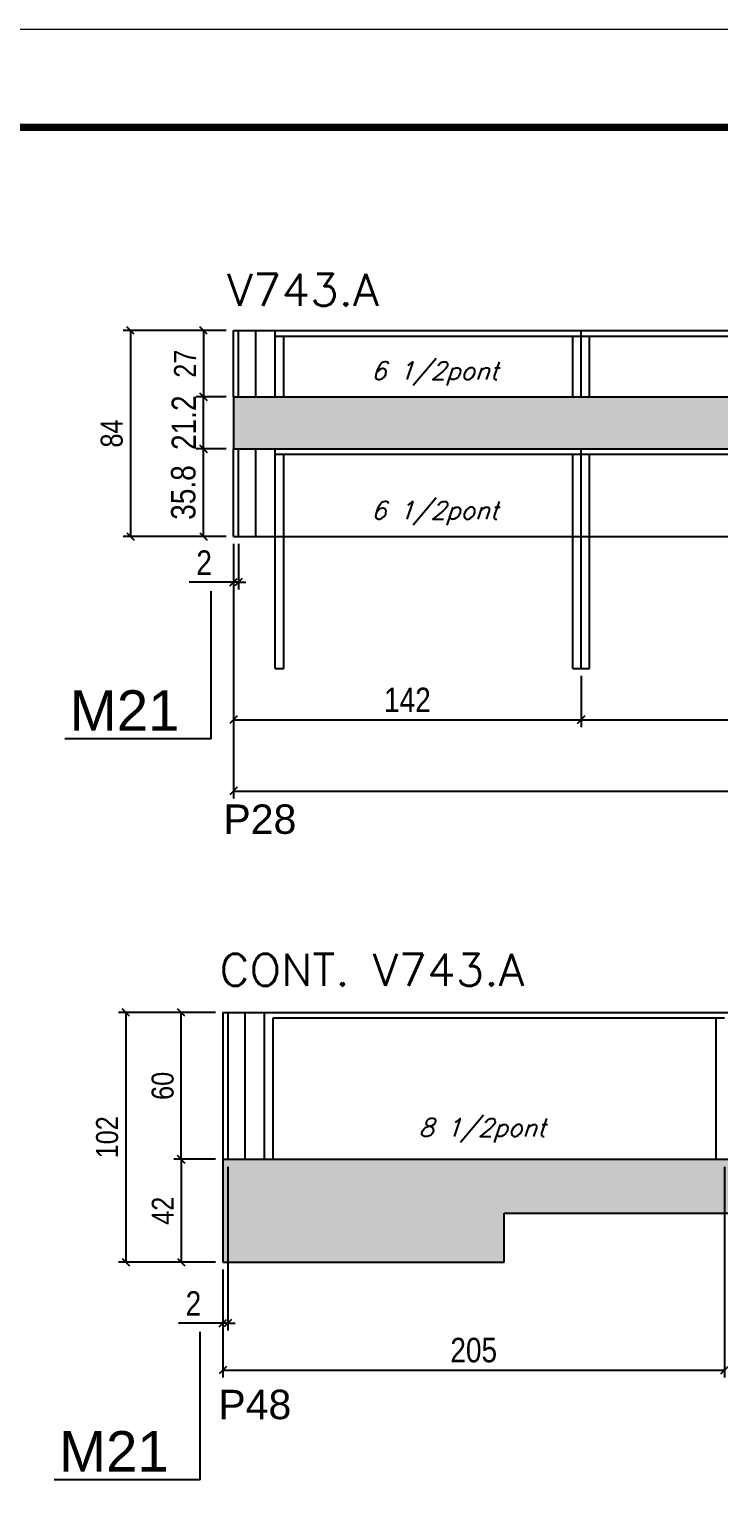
# Model space of a CAD drawing. Extents: x -20960 to -5926, y -2106 to 21915.
# Drawn here: x -7116 to -6835, y 9827 to 10430 of the extents above; entities that cross this region are included whole.
import ezdxf

# ---------------------------------------------------------------- set-up
doc = ezdxf.new("R2010")
doc.units = 0
doc.linetypes.add('DASHED', pattern=[0.75, 0.5, -0.25])
for name, color, linetype in [('5', 5, 'Continuous'), ('COTA', 241, 'Continuous'), ('NOMENCLATURA', 7, 'Continuous'), ('Painéis', 200, 'Continuous'), ('SARR_2.2x7', 40, 'Continuous'), ('SARR_3.5x7', 81, 'Continuous'), ('texto', 7, 'Continuous')]:
    doc.layers.add(name, color=color, linetype=linetype)
for name, color, linetype, lineweight in [('Folhas', 255, 'Continuous', 9), ('SARRAFO DE PRESSAO', 251, 'DASHED', 9), ('Texto Seção', 7, 'Continuous', 15)]:
    doc.layers.add(name, color=color, linetype=linetype, lineweight=lineweight)
doc.styles.add('COTA TECNICA', font='techl___.ttf', dxfattribs={"height": 10})
doc.styles.add('COTA TECNICA-50', font='techl___.ttf', dxfattribs={"height": 9})
doc.styles.add('REGUA-120', font='ROMANS.shx', dxfattribs={"height": 15})
doc.styles.add('Romans', font='romans.shx')
doc.styles.get("Standard").update_dxf_attribs({"font": 'arial.ttf'})
doc.dimstyles.new('COTA PAINEL-50', dxfattribs={"dimtxt": 9, "dimasz": 3, "dimexe": 3, "dimexo": 3, "dimgap": 3, "dimtad": 1, "dimdec": 1, "dimzin": 12, "dimdsep": 46, "dimtxsty": 'COTA TECNICA-50', "dimblk1": 'OBLIQUE', "dimblk2": 'OBLIQUE', "dimsah": 1, "dimcen": 0.9, "dimclrd": 4, "dimclre": 4, "dimclrt": 240, "dimadec": 1, "dimazin": 3, "dimtfac": 1, "dimtdec": 1, "dimtmove": 0, "dimatfit": 3, "dimfxl": 1, "dimtolj": 1, "dimtzin": 12, "dimarcsym": 0})
doc.dimstyles.new('PAINEL', dxfattribs={"dimtxt": 10, "dimasz": 3, "dimexe": 3, "dimexo": 3, "dimgap": 3, "dimtad": 1, "dimdec": 1, "dimzin": 12, "dimdsep": 46, "dimtxsty": 'COTA TECNICA', "dimblk1": 'OBLIQUE', "dimblk2": 'OBLIQUE', "dimsah": 1, "dimcen": 0.9, "dimclrd": 4, "dimclre": 4, "dimclrt": 240, "dimadec": 1, "dimazin": 3, "dimtfac": 1, "dimtdec": 1, "dimtmove": 0, "dimatfit": 3, "dimfxl": 1, "dimtolj": 1, "dimtzin": 12, "dimarcsym": 0})

# ---------------------------------------------------------------- blocks, each defined once
blk = doc.blocks.new('9999999999')
at = {"layer": 'Folhas'}
blk.add_lwpolyline([(98138.98, 34190.21), (99623.98, 34190.21), (99623.98, 35240.21), (98138.98, 35240.21)], close=True, dxfattribs=at)
at = {"layer": 'Folhas', "color": 30, "const_width": 3}
blk.add_lwpolyline([(98213.98, 34230.21), (99583.98, 34230.21), (99583.98, 35200.21), (98213.98, 35200.21)], close=True, dxfattribs=at)
blk = doc.blocks.new('_Oblique')
at = {"color": 0, "linetype": 'ByBlock', "lineweight": -2}
blk.add_line((-0.5, -0.5), (0.5, 0.5), dxfattribs=at)
blk = doc.blocks.new('*D1492')
at = {"layer": 'COTA', "color": 4, "lineweight": -2, "ltscale": 25, "transparency": 16777216}
for p, q in [((-7032.91, 10219.68), (-7032.91, 10144.83)), ((-6890.91, 10165.68), (-6890.91, 10144.83)), ((-7032.91, 10147.83), (-6890.91, 10147.83))]:
    blk.add_line(p, q, dxfattribs=at)
at = {"layer": 'Defpoints', "color": 0, "ltscale": 25, "transparency": 16777216}
for p in [(-7032.91, 10222.68), (-6890.91, 10168.68), (-6890.91, 10147.83)]:
    blk.add_point(p, dxfattribs=at)
at = {"layer": 'COTA', "color": 4, "lineweight": -2, "ltscale": 25, "transparency": 16777216, "xscale": 3, "yscale": 3, "zscale": 3, "rotation": 180}
blk.add_blockref('_Oblique', (-7032.91, 10147.83), dxfattribs=at)
at = {"layer": 'COTA', "color": 4, "lineweight": -2, "ltscale": 25, "transparency": 16777216, "xscale": 3, "yscale": 3, "zscale": 3}
blk.add_blockref('_Oblique', (-6890.91, 10147.83), dxfattribs=at)
at = {"layer": 'COTA', "color": 240, "ltscale": 25, "transparency": 16777216, "insert": (-6961.91, 10155.9), "char_height": 10, "attachment_point": 5, "style": 'COTA TECNICA'}
blk.add_mtext('\\A1;142', dxfattribs=at)
blk = doc.blocks.new('*D1493')
at = {"layer": 'COTA', "color": 4, "lineweight": -2, "ltscale": 25, "transparency": 16777216}
for p, q in [((-6890.91, 10165.68), (-6890.91, 10144.83)), ((-6646.91, 10165.68), (-6646.91, 10144.83)), ((-6890.91, 10147.83), (-6646.91, 10147.83))]:
    blk.add_line(p, q, dxfattribs=at)
at = {"layer": 'Defpoints', "color": 0, "ltscale": 25, "transparency": 16777216}
for p in [(-6890.91, 10168.68), (-6646.91, 10168.68), (-6646.91, 10147.83)]:
    blk.add_point(p, dxfattribs=at)
at = {"layer": 'COTA', "color": 4, "lineweight": -2, "ltscale": 25, "transparency": 16777216, "xscale": 3, "yscale": 3, "zscale": 3, "rotation": 180}
blk.add_blockref('_Oblique', (-6890.91, 10147.83), dxfattribs=at)
at = {"layer": 'COTA', "color": 4, "lineweight": -2, "ltscale": 25, "transparency": 16777216, "xscale": 3, "yscale": 3, "zscale": 3}
blk.add_blockref('_Oblique', (-6646.91, 10147.83), dxfattribs=at)
at = {"layer": 'COTA', "color": 240, "ltscale": 25, "transparency": 16777216, "insert": (-6768.91, 10155.9), "char_height": 10, "attachment_point": 5, "style": 'COTA TECNICA'}
blk.add_mtext('\\A1;244', dxfattribs=at)
blk = doc.blocks.new('*D1496')
at = {"layer": 'COTA', "color": 4, "lineweight": -2, "ltscale": 25, "transparency": 16777216}
for p, q in [((-6832.3, 9965.3), (-6832.3, 9879.24)), ((-7037.3, 9923.3), (-7037.3, 9879.24)), ((-7037.3, 9882.24), (-6832.3, 9882.24))]:
    blk.add_line(p, q, dxfattribs=at)
at = {"layer": 'Defpoints', "color": 0, "ltscale": 25, "transparency": 16777216}
for p in [(-6832.3, 9968.3), (-7037.3, 9926.3), (-6832.3, 9882.24)]:
    blk.add_point(p, dxfattribs=at)
at = {"layer": 'COTA', "color": 4, "lineweight": -2, "ltscale": 25, "transparency": 16777216, "xscale": 3, "yscale": 3, "zscale": 3, "rotation": 180}
blk.add_blockref('_Oblique', (-7037.3, 9882.24), dxfattribs=at)
at = {"layer": 'COTA', "color": 4, "lineweight": -2, "ltscale": 25, "transparency": 16777216, "xscale": 3, "yscale": 3, "zscale": 3}
blk.add_blockref('_Oblique', (-6832.3, 9882.24), dxfattribs=at)
at = {"layer": 'COTA', "color": 240, "ltscale": 25, "transparency": 16777216, "insert": (-6934.8, 9890.35), "char_height": 10, "attachment_point": 5, "style": 'COTA TECNICA'}
blk.add_mtext('\\A1;205', dxfattribs=at)
blk = doc.blocks.new('*D1498')
at = {"layer": 'COTA', "color": 4, "lineweight": -2, "ltscale": 25, "transparency": 16777216}
for p, q in [((-7032.91, 10219.68), (-7032.91, 10200.96)), ((-7030.91, 10219.68), (-7030.91, 10200.96)), ((-7032.91, 10203.96), (-7051.02, 10203.96)), ((-7030.91, 10203.96), (-7032.91, 10203.96)), ((-7030.91, 10203.96), (-7027.91, 10203.96))]:
    blk.add_line(p, q, dxfattribs=at)
at = {"layer": 'Defpoints', "color": 0, "ltscale": 25, "transparency": 16777216}
for p in [(-7032.91, 10222.68), (-7030.91, 10222.68), (-7032.91, 10203.96)]:
    blk.add_point(p, dxfattribs=at)
at = {"layer": 'COTA', "color": 4, "lineweight": -2, "ltscale": 25, "transparency": 16777216, "xscale": 3, "yscale": 3, "zscale": 3}
blk.add_blockref('_Oblique', (-7032.91, 10203.96), dxfattribs=at)
at = {"layer": 'COTA', "color": 4, "lineweight": -2, "ltscale": 25, "transparency": 16777216, "xscale": 3, "yscale": 3, "zscale": 3, "rotation": 180}
blk.add_blockref('_Oblique', (-7030.91, 10203.96), dxfattribs=at)
at = {"layer": 'COTA', "color": 240, "ltscale": 25, "transparency": 16777216, "insert": (-7044.97, 10211.96), "char_height": 10, "attachment_point": 5, "style": 'COTA TECNICA'}
blk.add_mtext('\\A1;2', dxfattribs=at)
blk = doc.blocks.new('*D1514')
at = {"layer": 'COTA', "color": 4, "lineweight": -2, "ltscale": 25, "transparency": 16777216}
for p, q in [((-7035.91, 10279.68), (-7048.2, 10279.68)), ((-7045.2, 10258.48), (-7045.2, 10279.68)), ((-7035.91, 10258.48), (-7048.2, 10258.48))]:
    blk.add_line(p, q, dxfattribs=at)
at = {"layer": 'Defpoints', "color": 0, "ltscale": 25, "transparency": 16777216}
for p in [(-7045.2, 10279.68), (-7032.91, 10279.68), (-7032.91, 10258.48)]:
    blk.add_point(p, dxfattribs=at)
at = {"layer": 'COTA', "color": 4, "lineweight": -2, "ltscale": 25, "transparency": 16777216, "xscale": 3, "yscale": 3, "zscale": 3}
for p, rotation in [((-7045.2, 10279.68), 90), ((-7045.2, 10258.48), 270)]:
    blk.add_blockref('_Oblique', p, dxfattribs=dict(at, rotation=rotation))
at = {"layer": 'COTA', "color": 240, "ltscale": 25, "transparency": 16777216, "insert": (-7053.26, 10269.08), "char_height": 10, "attachment_point": 5, "rotation": 90, "style": 'COTA TECNICA'}
blk.add_mtext('\\A1;21.2', dxfattribs=at)
blk = doc.blocks.new('*D1499')
at = {"layer": 'COTA', "color": 4, "lineweight": -2, "ltscale": 25, "transparency": 16777216}
for p, q in [((-7035.91, 10258.48), (-7048.2, 10258.48)), ((-7045.2, 10222.68), (-7045.2, 10258.48)), ((-7035.91, 10222.68), (-7048.2, 10222.68))]:
    blk.add_line(p, q, dxfattribs=at)
at = {"layer": 'Defpoints', "color": 0, "ltscale": 25, "transparency": 16777216}
for p in [(-7045.2, 10258.48), (-7032.91, 10258.48), (-7032.91, 10222.68)]:
    blk.add_point(p, dxfattribs=at)
at = {"layer": 'COTA', "color": 4, "lineweight": -2, "ltscale": 25, "transparency": 16777216, "xscale": 3, "yscale": 3, "zscale": 3}
for p, rotation in [((-7045.2, 10258.48), 90), ((-7045.2, 10222.68), 270)]:
    blk.add_blockref('_Oblique', p, dxfattribs=dict(at, rotation=rotation))
at = {"layer": 'COTA', "color": 240, "ltscale": 25, "transparency": 16777216, "insert": (-7053.44, 10240.58), "char_height": 10, "attachment_point": 5, "rotation": 90, "style": 'COTA TECNICA'}
blk.add_mtext('\\A1;35.8', dxfattribs=at)
blk = doc.blocks.new('*D1502')
at = {"layer": 'COTA', "color": 4, "lineweight": -2, "ltscale": 25, "transparency": 16777216}
for p, q in [((-7032.91, 10219.68), (-7032.91, 10115.7)), ((-6400.95, 10219.72), (-6400.95, 10115.7)), ((-7032.91, 10118.7), (-6400.95, 10118.7))]:
    blk.add_line(p, q, dxfattribs=at)
at = {"layer": 'Defpoints', "color": 0, "ltscale": 25, "transparency": 16777216}
for p in [(-7032.91, 10222.68), (-6400.95, 10222.72), (-6400.95, 10118.7)]:
    blk.add_point(p, dxfattribs=at)
at = {"layer": 'COTA', "color": 4, "lineweight": -2, "ltscale": 25, "transparency": 16777216, "xscale": 3, "yscale": 3, "zscale": 3, "rotation": 180}
blk.add_blockref('_Oblique', (-7032.91, 10118.7), dxfattribs=at)
at = {"layer": 'COTA', "color": 4, "lineweight": -2, "ltscale": 25, "transparency": 16777216, "xscale": 3, "yscale": 3, "zscale": 3}
blk.add_blockref('_Oblique', (-6400.95, 10118.7), dxfattribs=at)
at = {"layer": 'COTA', "color": 240, "ltscale": 25, "transparency": 16777216, "insert": (-6716.93, 10126.92), "char_height": 10, "attachment_point": 5, "style": 'COTA TECNICA'}
blk.add_mtext('\\A1;632', dxfattribs=at)
blk = doc.blocks.new('*D1521')
at = {"layer": 'COTA', "color": 4, "lineweight": -2, "transparency": 16777216}
for p, q in [((-7035.91, 10306.68), (-7078.11, 10306.68)), ((-7075.11, 10306.68), (-7075.11, 10222.68)), ((-7035.91, 10222.68), (-7078.11, 10222.68))]:
    blk.add_line(p, q, dxfattribs=at)
at = {"layer": 'Defpoints', "color": 0, "transparency": 16777216}
for p in [(-7032.91, 10306.68), (-7075.11, 10222.68), (-7032.91, 10222.68)]:
    blk.add_point(p, dxfattribs=at)
at = {"layer": 'COTA', "color": 4, "lineweight": -2, "transparency": 16777216, "xscale": 3, "yscale": 3, "zscale": 3}
for p, rotation in [((-7075.11, 10306.68), 90), ((-7075.11, 10222.68), 270)]:
    blk.add_blockref('_Oblique', p, dxfattribs=dict(at, rotation=rotation))
at = {"layer": 'COTA', "color": 240, "transparency": 16777216, "insert": (-7082.69, 10264.68), "char_height": 9, "attachment_point": 5, "rotation": 90, "style": 'COTA TECNICA-50'}
blk.add_mtext('\\A1;84', dxfattribs=at)
blk = doc.blocks.new('*D1522')
at = {"layer": 'COTA', "color": 4, "lineweight": -2, "transparency": 16777216}
for p, q in [((-7035.91, 10306.68), (-7048.2, 10306.68)), ((-7045.2, 10306.68), (-7045.2, 10279.68)), ((-7035.91, 10279.68), (-7048.2, 10279.68))]:
    blk.add_line(p, q, dxfattribs=at)
at = {"layer": 'Defpoints', "color": 0, "transparency": 16777216}
for p in [(-7032.91, 10306.68), (-7045.2, 10279.68), (-7032.91, 10279.68)]:
    blk.add_point(p, dxfattribs=at)
at = {"layer": 'COTA', "color": 4, "lineweight": -2, "transparency": 16777216, "xscale": 3, "yscale": 3, "zscale": 3}
for p, rotation in [((-7045.2, 10306.68), 90), ((-7045.2, 10279.68), 270)]:
    blk.add_blockref('_Oblique', p, dxfattribs=dict(at, rotation=rotation))
at = {"layer": 'COTA', "color": 240, "transparency": 16777216, "insert": (-7052.77, 10293.18), "char_height": 9, "attachment_point": 5, "rotation": 90, "style": 'COTA TECNICA-50'}
blk.add_mtext('\\A1;27', dxfattribs=at)
blk = doc.blocks.new('*D1512')
at = {"layer": 'COTA', "color": 4, "lineweight": -2, "ltscale": 25, "transparency": 16777216}
for p, q in [((-7035.3, 9965.3), (-7035.3, 9898.45)), ((-7037.3, 9923.3), (-7037.3, 9898.45)), ((-7037.3, 9901.45), (-7055.41, 9901.45)), ((-7035.3, 9901.45), (-7037.3, 9901.45)), ((-7035.3, 9901.45), (-7032.3, 9901.45))]:
    blk.add_line(p, q, dxfattribs=at)
at = {"layer": 'Defpoints', "color": 0, "ltscale": 25, "transparency": 16777216}
for p in [(-7035.3, 9968.3), (-7037.3, 9926.3), (-7037.3, 9901.45)]:
    blk.add_point(p, dxfattribs=at)
at = {"layer": 'COTA', "color": 4, "lineweight": -2, "ltscale": 25, "transparency": 16777216, "xscale": 3, "yscale": 3, "zscale": 3}
blk.add_blockref('_Oblique', (-7037.3, 9901.45), dxfattribs=at)
at = {"layer": 'COTA', "color": 4, "lineweight": -2, "ltscale": 25, "transparency": 16777216, "xscale": 3, "yscale": 3, "zscale": 3, "rotation": 180}
blk.add_blockref('_Oblique', (-7035.3, 9901.45), dxfattribs=at)
at = {"layer": 'COTA', "color": 240, "ltscale": 25, "transparency": 16777216, "insert": (-7049.35, 9909.45), "char_height": 10, "attachment_point": 5, "style": 'COTA TECNICA'}
blk.add_mtext('\\A1;2', dxfattribs=at)
blk = doc.blocks.new('*D1523')
at = {"layer": 'COTA', "color": 4, "lineweight": -2, "transparency": 16777216}
for p, q in [((-7040.3, 10028.3), (-7057.3, 10028.3)), ((-7054.3, 9968.3), (-7054.3, 10028.3)), ((-7040.3, 9968.3), (-7057.3, 9968.3))]:
    blk.add_line(p, q, dxfattribs=at)
at = {"layer": 'Defpoints', "color": 0, "transparency": 16777216}
for p in [(-7054.3, 10028.3), (-7037.3, 10028.3), (-7037.3, 9968.3)]:
    blk.add_point(p, dxfattribs=at)
at = {"layer": 'COTA', "color": 4, "lineweight": -2, "transparency": 16777216, "xscale": 3, "yscale": 3, "zscale": 3}
for p, rotation in [((-7054.3, 10028.3), 90), ((-7054.3, 9968.3), 270)]:
    blk.add_blockref('_Oblique', p, dxfattribs=dict(at, rotation=rotation))
at = {"layer": 'COTA', "color": 240, "transparency": 16777216, "insert": (-7061.89, 9998.3), "char_height": 9, "attachment_point": 5, "rotation": 90, "style": 'COTA TECNICA-50'}
blk.add_mtext('\\A1;60', dxfattribs=at)
blk = doc.blocks.new('*D1524')
at = {"layer": 'COTA', "color": 4, "lineweight": -2, "transparency": 16777216}
for p, q in [((-7040.3, 9968.3), (-7057.3, 9968.3)), ((-7054.3, 9968.3), (-7054.3, 9926.3)), ((-7040.3, 9926.3), (-7057.3, 9926.3))]:
    blk.add_line(p, q, dxfattribs=at)
at = {"layer": 'Defpoints', "color": 0, "transparency": 16777216}
for p in [(-7037.3, 9968.3), (-7054.3, 9926.3), (-7037.3, 9926.3)]:
    blk.add_point(p, dxfattribs=at)
at = {"layer": 'COTA', "color": 4, "lineweight": -2, "transparency": 16777216, "xscale": 3, "yscale": 3, "zscale": 3}
for p, rotation in [((-7054.3, 9968.3), 90), ((-7054.3, 9926.3), 270)]:
    blk.add_blockref('_Oblique', p, dxfattribs=dict(at, rotation=rotation))
at = {"layer": 'COTA', "color": 240, "transparency": 16777216, "insert": (-7061.86, 9947.3), "char_height": 9, "attachment_point": 5, "rotation": 90, "style": 'COTA TECNICA-50'}
blk.add_mtext('\\A1;42', dxfattribs=at)
blk = doc.blocks.new('*D1525')
at = {"layer": 'COTA', "color": 4, "lineweight": -2, "transparency": 16777216}
for p, q in [((-7040.3, 10028.3), (-7079.98, 10028.3)), ((-7076.98, 10028.3), (-7076.98, 9926.3)), ((-7040.3, 9926.3), (-7079.98, 9926.3))]:
    blk.add_line(p, q, dxfattribs=at)
at = {"layer": 'Defpoints', "color": 0, "transparency": 16777216}
for p in [(-7037.3, 10028.3), (-7076.98, 9926.3), (-7037.3, 9926.3)]:
    blk.add_point(p, dxfattribs=at)
at = {"layer": 'COTA', "color": 4, "lineweight": -2, "transparency": 16777216, "xscale": 3, "yscale": 3, "zscale": 3}
for p, rotation in [((-7076.98, 10028.3), 90), ((-7076.98, 9926.3), 270)]:
    blk.add_blockref('_Oblique', p, dxfattribs=dict(at, rotation=rotation))
at = {"layer": 'COTA', "color": 240, "transparency": 16777216, "insert": (-7084.57, 9977.3), "char_height": 9, "attachment_point": 5, "rotation": 90, "style": 'COTA TECNICA-50'}
blk.add_mtext('\\A1;102', dxfattribs=at)

msp = doc.modelspace()

# ---------------------------------------------------------------- hatches: boundary and pattern name
at = {"layer": 'COTA', "linetype": 'ByBlock'}
h = msp.add_hatch(dxfattribs=at)
h.set_pattern_fill('AR-CONC', color=256, scale=0.03)
h.set_pattern_definition([(50, (-144589.2897, -20637.411), (5.46554007, -0.47817257), [0.5715, -6.2865]), (355, (-144589.2897, -20637.411), (-1.05730264, 5.73170536), [0.4572, -5.02921753]), (100.4514447, (-144588.834, -20637.451), (4.40823741, 5.25353256), [0.48570026, -5.34270734]), (46.1842, (-144589.29, -20635.887), (8.13237123, -1.26126984), [0.85725, -9.42975]), (96.6355576, (-144588.612, -20635.992), (7.122124, 7.42278374), [0.7285507, -8.01406824]), (351.184151, (-144589.29, -20635.887), (7.122124, 7.42278374), [0.685799, -7.54379196]), (21, (-144588.5277, -20636.268), (4.54843174, -3.06795595), [0.5715, -6.2865]), (326, (-144588.5277, -20636.268), (1.85406085, 5.52563898), [0.4572, -5.0292]), (71.451445, (-144588.1487, -20636.5236), (6.40249258, 2.45768307), [0.48570026, -5.34269813]), (37.5, (-144589.2897, -20637.411), (0.092658098, 2.536651166), [0, -4.96824, 0, -5.1054, 0, -5.04825]), (7.5, (-144589.2897, -20637.411), (2.004589875, 3.005417245), [0, -2.91084, 0, -4.85394, 0, -1.92405]), (327.5, (-144590.989, -20637.411), (4.067717855, -0.17186232), [0, -1.905, 0, -5.9436, 0, -7.8867]), (317.5, (-144591.751, -20637.411), (4.44387544, 0.76279473), [0, -2.4765, 0, -3.94716, 0, -5.6007])])
h.paths.add_polyline_path([(-6400.95, 10237.68), (-6400.95, 10279.68), (-6519.95, 10279.68), (-7032.91, 10279.68), (-7032.91, 10258.48), (-6519.95, 10258.48), (-6519.95, 10237.68)])
h.paths.add_polyline_path([(-6551.71, 10231.37), (-6551.71, 10265.3), (-6572.3, 10265.3), (-6572.3, 10231.37)], flags=9)
h = msp.add_hatch(dxfattribs=at)
h.set_pattern_fill('AR-CONC', color=256, scale=0.03)
h.set_pattern_definition([(50, (1585, 3445.7253), (5.46554, -0.4781726), [0.5715, -6.2865]), (355, (1585, 3445.7253), (-1.0573026, 5.7317054), [0.4572, -5.0292175]), (100.451445, (1585.4555, 3445.6855), (4.4082374, 5.2535326), [0.4857003, -5.3427073]), (46.1842, (1585, 3447.249), (8.1323712, -1.26127), [0.85725, -9.42975]), (96.63556, (1585.678, 3447.144), (7.122124, 7.422784), [0.728551, -8.014068]), (351.18415, (1585, 3447.249), (7.122124, 7.422784), [0.685799, -7.543792]), (21, (1585.762, 3446.8683), (4.5484317, -3.067956), [0.5715, -6.2865]), (326, (1585.762, 3446.8683), (1.8540609, 5.525639), [0.4572, -5.0292]), (71.451445, (1586.141, 3446.6127), (6.4024926, 2.457683), [0.4857003, -5.342698]), (37.5, (1585, 3445.7253), (0.0926581, 2.53665117), [0, -4.96824, 0, -5.1054, 0, -5.04825]), (7.5, (1585, 3445.7253), (2.0045899, 3.00541724), [0, -2.91084, 0, -4.85394, 0, -1.92405]), (327.5, (1583.3007, 3445.7253), (4.06771786, -0.17186232), [0, -1.905, 0, -5.9436, 0, -7.8867]), (317.5, (1582.5387, 3445.7253), (4.4438754, 0.7627947), [0, -2.4765, 0, -3.94716, 0, -5.6007])])
h.paths.add_polyline_path([(-6922.3, 9946.3), (-6344.32, 9946.3), (-6344.32, 9968.3), (-7037.3, 9968.3), (-7037.3, 9926.3), (-6922.3, 9926.3)])
h.paths.add_polyline_path([(-6478.22, 9959.27), (-6478.22, 9986.81), (-6496.74, 9986.81), (-6496.74, 9959.27)], flags=9)

# ---------------------------------------------------------------- linework, layer by layer
for p, q in [((-7032.91, 10279.68), (-6519.95, 10279.68)), ((-7032.91, 10279.68), (-7032.91, 10258.48)), ((-7037.3, 9968.3), (-7037.3, 9926.3)), ((-6922.3, 9946.3), (-6344.32, 9946.3)), ((-6922.3, 9926.3), (-6922.3, 9946.3)), ((-7037.3, 9926.3), (-6922.3, 9926.3))]:
    msp.add_line(p, q, dxfattribs=at)
at = {"layer": 'NOMENCLATURA', "linetype": 'Continuous'}
for p, q in [((-7042.15, 10139.96), (-7042.15, 10200.3)), ((-7042.15, 10139.96), (-7101.85, 10139.96)), ((-7046.54, 9837.46), (-7046.54, 9897.8)), ((-7046.54, 9837.46), (-7106.24, 9837.46))]:
    msp.add_line(p, q, dxfattribs=at)
at = {"layer": 'Painéis'}
for p, q in [((-7032.91, 10306.68), (-6519.95, 10306.68)), ((-7032.91, 10279.68), (-7032.91, 10306.68)), ((-7030.91, 10279.68), (-7030.91, 10306.68)), ((-6890.91, 10279.68), (-6890.91, 10306.68)), ((-7032.91, 10279.68), (-6402.95, 10279.68)), ((-7032.91, 10258.48), (-6519.95, 10258.48)), ((-7032.91, 10222.68), (-7032.91, 10258.48)), ((-7030.91, 10222.68), (-7030.91, 10258.48)), ((-6890.91, 10222.68), (-6890.91, 10258.48)), ((-7032.91, 10222.68), (-6402.95, 10222.68)), ((-7037.3, 10028.3), (-6918.3, 10028.3)), ((-7037.3, 10028.3), (-7037.3, 9968.3)), ((-7035.3, 10028.3), (-7035.3, 9968.3)), ((-6918.3, 10028.3), (-6809.32, 10028.3)), ((-6918.3, 10028.3), (-6918.3, 10028.3)), ((-7037.3, 9968.3), (-6344.32, 9968.3))]:
    msp.add_line(p, q, dxfattribs=at)
at = {"layer": 'SARR_2.2x7', "linetype": 'Continuous'}
for p, q in [((-7023.91, 10279.68), (-7023.91, 10306.68)), ((-7015.91, 10304.48), (-6890.91, 10304.48)), ((-6890.91, 10304.48), (-6646.91, 10304.48)), ((-7023.91, 10222.68), (-7023.91, 10258.48)), ((-7015.91, 10256.28), (-6890.91, 10256.28)), ((-6890.91, 10256.28), (-6646.91, 10256.28)), ((-7028.3, 10028.3), (-7028.3, 9968.3)), ((-7016.8, 10026.1), (-6832.3, 10026.1))]:
    msp.add_line(p, q, dxfattribs=at)
at = {"layer": 'SARR_3.5x7'}
for p, q in [((-7015.91, 10279.68), (-7015.91, 10306.68)), ((-7012.41, 10279.68), (-7012.41, 10304.48)), ((-6894.36, 10279.68), (-6894.36, 10304.48)), ((-6887.46, 10279.68), (-6887.46, 10304.48)), ((-7015.91, 10168.68), (-7015.91, 10258.48)), ((-7012.41, 10168.68), (-7012.41, 10256.28)), ((-6894.36, 10168.68), (-6894.36, 10256.28)), ((-6887.46, 10168.68), (-6887.46, 10256.28)), ((-6890.91, 10168.68), (-6890.91, 10222.68)), ((-7015.91, 10168.68), (-7012.41, 10168.68)), ((-6894.36, 10168.68), (-6887.46, 10168.68)), ((-7020.3, 9968.3), (-7020.3, 10028.3)), ((-7016.8, 9968.3), (-7016.8, 10026.1)), ((-6835.75, 9968.3), (-6835.75, 10026.1))]:
    msp.add_line(p, q, dxfattribs=at)

# ---------------------------------------------------------------- block references
at = {"layer": 'SARRAFO DE PRESSAO', "color": 6, "linetype": 'ByBlock'}
msp.add_blockref('9999999999', (-105590.98, -24810.57), dxfattribs=at)

# ---------------------------------------------------------------- texts
at = {"layer": '5', "linetype": 'Continuous'}
for s, p in [('P28', (-7037.1, 10101.21)), ('P48', (-7039.17, 9862.2))]:
    msp.add_text(s, height=12, rotation=0.00004, dxfattribs=at).set_placement(p)
at = {"layer": 'NOMENCLATURA', "linetype": 'Continuous'}
for p in [(-7099.87, 10143.33), (-7104.26, 9840.83)]:
    msp.add_text('M21', height=16.5, rotation=360, dxfattribs=at).set_placement(p)
at = {"layer": 'texto', "color": 2, "char_height": 7.2737, "attachment_point": 5, "style": 'Romans'}
for s, insert in [('{\\Q19;\\C256;6 1/2pont}', (-6950.77, 10289.13)), ('{\\Q19;\\C256;6 1/2pont}', (-6950.77, 10232.13)), ('{\\Q19;\\C256;8 1/2pont}', (-6931.4, 9980.06))]:
    msp.add_mtext(s, dxfattribs=dict(at, insert=insert))
at = {"layer": 'Texto Seção', "style": 'REGUA-120', "width": 1.05}
for s, p in [('V743.A', (-7035.6, 10316.85)), ('CONT. V743.A', (-7038.71, 10039.17))]:
    msp.add_text(s, height=13, dxfattribs=at).set_placement(p)

# ---------------------------------------------------------------- dimensions: what is measured, and where the dimension line sits
at = {"layer": 'COTA'}
for base, p1, p2, picture, middle in [((-7075.11, 10222.68), (-7032.91, 10306.68), (-7032.91, 10222.68), '*D1521', (-7082.69, 10264.68)), ((-7045.2, 10279.68), (-7032.91, 10306.68), (-7032.91, 10279.68), '*D1522', (-7052.77, 10293.18)), ((-7076.98, 9926.3), (-7037.3, 10028.3), (-7037.3, 9926.3), '*D1525', (-7084.57, 9977.3)), ((-7054.3, 10028.3), (-7037.3, 9968.3), (-7037.3, 10028.3), '*D1523', (-7061.89, 9998.3)), ((-7054.3, 9926.3), (-7037.3, 9968.3), (-7037.3, 9926.3), '*D1524', (-7061.86, 9947.3))]:
    dim = msp.add_linear_dim(base=base, p1=p1, p2=p2, angle=90, dimstyle='COTA PAINEL-50', dxfattribs=at)
    dim.commit()
    dim.dimension.update_dxf_attribs({"geometry": picture, "text_midpoint": middle})
at = {"layer": 'COTA', "ltscale": 25}
dim = msp.add_linear_dim(base=(-7045.2, 10279.68), p1=(-7032.91, 10258.48), p2=(-7032.91, 10279.68), angle=90, dimstyle='PAINEL', dxfattribs=at)
dim.commit()
dim.dimension.update_dxf_attribs({"geometry": '*D1514', "text_midpoint": (-7045.2, 10269.08), "dimtype": 160})
dim = msp.add_linear_dim(base=(-7045.2, 10258.48), p1=(-7032.91, 10222.68), p2=(-7032.91, 10258.48), angle=90, dimstyle='PAINEL', dxfattribs=at)
dim.commit()
dim.dimension.update_dxf_attribs({"geometry": '*D1499', "text_midpoint": (-7053.44, 10240.58)})
for base, p1, p2, picture, middle in [((-7032.91, 10203.96), (-7030.91, 10222.68), (-7032.91, 10222.68), '*D1498', (-7044.97, 10211.96)), ((-6400.95, 10118.7), (-7032.91, 10222.68), (-6400.95, 10222.72), '*D1502', (-6716.93, 10126.92)), ((-6890.91, 10147.83), (-7032.91, 10222.68), (-6890.91, 10168.68), '*D1492', (-6961.91, 10155.9)), ((-7037.3, 9901.45), (-7035.3, 9968.3), (-7037.3, 9926.3), '*D1512', (-7049.35, 9909.45)), ((-6832.3, 9882.24), (-7037.3, 9926.3), (-6832.3, 9968.3), '*D1496', (-6934.8, 9890.35))]:
    dim = msp.add_linear_dim(base=base, p1=p1, p2=p2, dimstyle='PAINEL', dxfattribs=at)
    dim.commit()
    dim.dimension.update_dxf_attribs({"geometry": picture, "text_midpoint": middle})
dim = msp.add_linear_dim(base=(-6646.91, 10147.83), p1=(-6890.91, 10168.68), p2=(-6646.91, 10168.68), dimstyle='PAINEL', dxfattribs=at)
dim.commit()
dim.dimension.update_dxf_attribs({"geometry": '*D1493', "text_midpoint": (-6768.91, 10147.83), "dimtype": 160})

doc.saveas('drawing.dxf')
